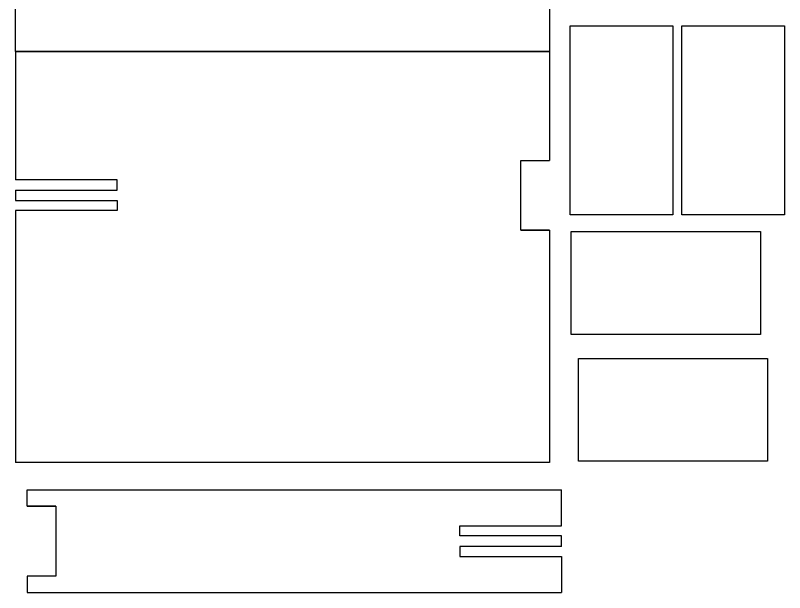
# Model space of a CAD drawing. Header units: centimetres. Extents: x -15 to 4, y -18.3 to 11.
# Drawn here: x -15 to 3.72, y -18.29 to -4.25 of the extents above; entities that cross this region are included whole.
import ezdxf

# ---------------------------------------------------------------- set-up
doc = ezdxf.new("R2010")
doc.units = ezdxf.units.CM
doc.header["$MEASUREMENT"] = 0
doc.layers.add('digfab課題 v2_Sketch1', color=7, linetype='Continuous')

msp = doc.modelspace()

# ---------------------------------------------------------------- linework, layer by layer
at = {"layer": 'digfab課題 v2_Sketch1'}
for p, q in [((-15, -5.125), (-15, -1.125)), ((-2, -1.125), (-2, -5.125)), ((-1.5, -4.5), (1, -4.5)), ((-1.5, -9.1), (-1.5, -4.5)), ((1, -4.5), (1, -9.1)), ((1.219, -4.5), (3.719, -4.5)), ((1.219, -9.1), (1.219, -4.5)), ((3.719, -4.5), (3.719, -9.1)), ((-15, -5.125), (-15, -8.253)), ((-15, -5.125), (-2, -5.125)), ((-2, -5.125), (-15, -5.125)), ((-2, -5.125), (-2, -7.775)), ((-2.7, -7.775), (-2, -7.775)), ((-2.7, -9.475), (-2.7, -7.775)), ((-12.525, -8.253), (-15, -8.253)), ((-12.525, -8.498), (-12.525, -8.253)), ((-15, -8.498), (-15, -8.752)), ((-15, -8.498), (-12.525, -8.498)), ((-15, -8.752), (-12.525, -8.752)), ((-12.525, -8.752), (-12.525, -8.997)), ((-15, -8.997), (-15, -15.125)), ((-12.525, -8.997), (-15, -8.997)), ((1, -9.1), (-1.5, -9.1)), ((3.719, -9.1), (1.219, -9.1)), ((-2.7, -9.475), (-2, -9.475)), ((-2, -9.475), (-2.7, -9.475)), ((-2, -9.475), (-2, -15.125)), ((-1.471, -12.007), (-1.471, -9.507)), ((-1.471, -9.507), (3.129, -9.507)), ((3.129, -9.507), (3.129, -12.007)), ((3.129, -12.007), (-1.471, -12.007)), ((-1.295, -15.093), (-1.295, -12.593)), ((-1.295, -12.593), (3.305, -12.593)), ((3.305, -12.593), (3.305, -15.093)), ((-2, -15.125), (-15, -15.125)), ((3.305, -15.093), (-1.295, -15.093)), ((-14.712, -15.788), (-1.712, -15.788)), ((-14.712, -16.188), (-14.712, -15.788)), ((-1.712, -16.665), (-1.712, -15.788)), ((-14.012, -16.188), (-14.712, -16.188)), ((-14.712, -16.188), (-14.012, -16.188)), ((-14.012, -16.188), (-14.012, -17.888)), ((-4.187, -16.91), (-4.187, -16.665)), ((-4.187, -16.665), (-1.712, -16.665)), ((-1.712, -16.91), (-4.187, -16.91)), ((-1.712, -17.165), (-1.712, -16.91)), ((-1.712, -17.165), (-4.187, -17.165)), ((-4.187, -17.165), (-4.187, -17.41)), ((-4.187, -17.41), (-1.712, -17.41)), ((-1.712, -17.41), (-1.712, -18.288)), ((-14.712, -17.888), (-14.712, -18.288)), ((-14.012, -17.888), (-14.712, -17.888)), ((-14.712, -18.288), (-1.712, -18.288))]:
    msp.add_line(p, q, dxfattribs=at)

doc.saveas('drawing.dxf')
